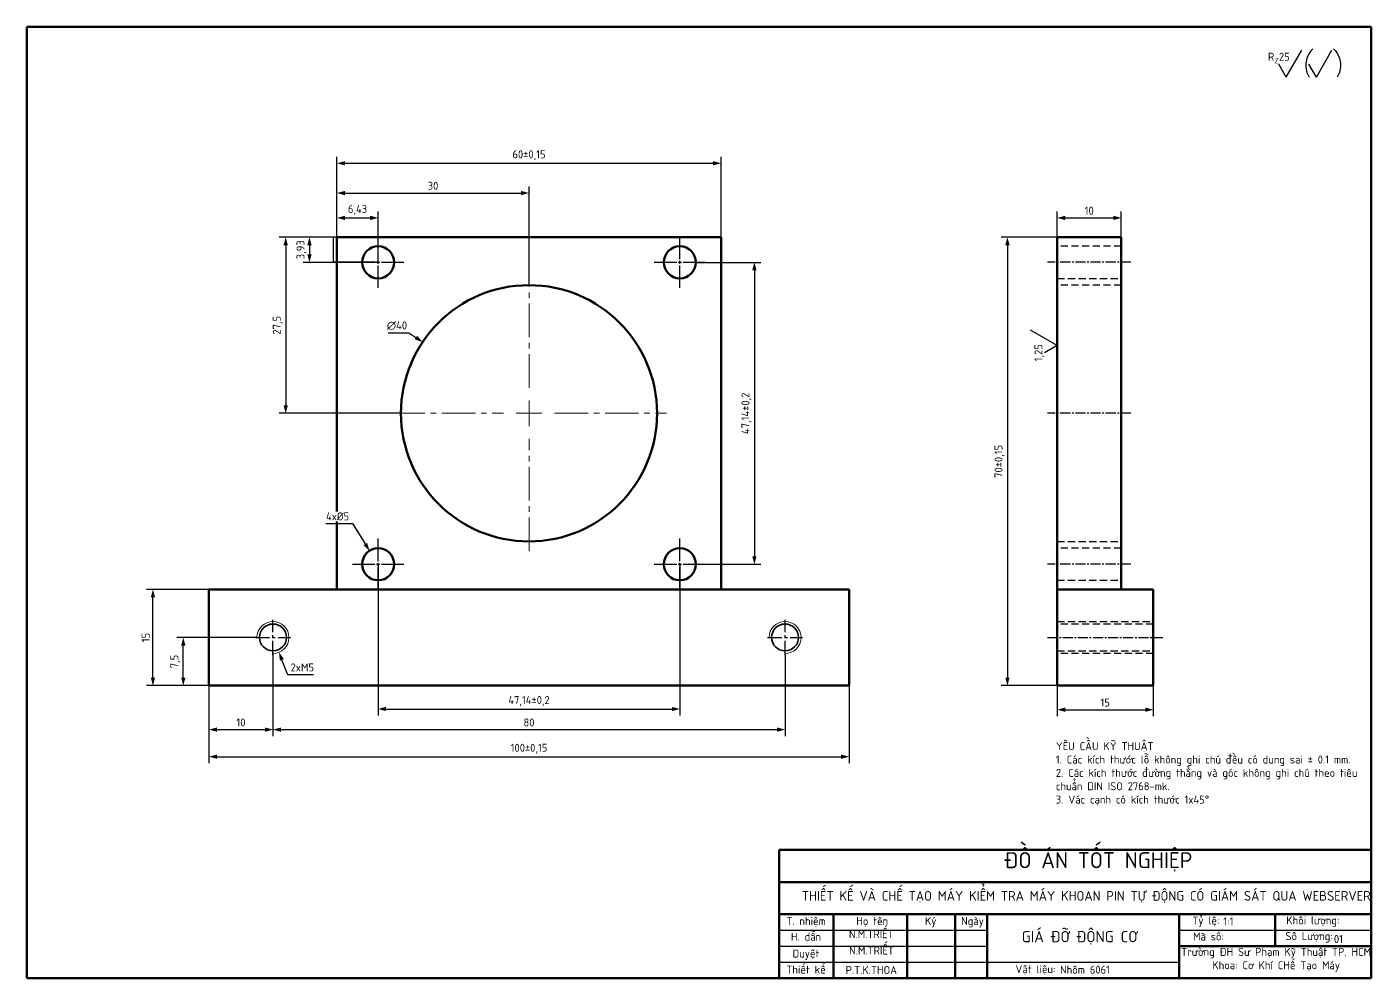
# Model space of a CAD drawing. Header units: millimetres. Extents: x 55 to 6841, y 61 to 3739.
# Drawn here: x 1984.7 to 2194.7, y 61.6 to 210.1 of the extents above; entities that cross this region are included whole.
import ezdxf

# ---------------------------------------------------------------- set-up
doc = ezdxf.new("R2010")
doc.units = ezdxf.units.MM
doc.header["$LTSCALE"] = 0.7
doc.header["$PDMODE"] = 35
doc.header["$PDSIZE"] = -4
for name, pattern in [('CENTER', [50.8, 31.75, -6.35, 6.35, -6.35]), ('CENTER2', [1.125, 0.75, -0.125, 0.125, -0.125]), ('HIDDEN', [9.525, 6.35, -3.175])]:
    doc.linetypes.add(name, pattern=pattern)
doc.layers.get('0').update_dxf_attribs({"color": 255})
for name, color, linetype, lineweight in [('0.5', 7, 'Continuous', 50), ('1. Nét đâm', 7, 'Continuous', 35), ('AM_5', 10, 'Continuous', 25), ('AMC_Contour', 7, 'Continuous', 50), ('CON', 7, 'Continuous', 50), ('core', 4, 'Continuous', 9), ('DIM', 94, 'Continuous', 25), ('KHUNGBV', 5, 'Continuous', 70), ('TEXT', 7, 'Continuous', 25)]:
    doc.layers.add(name, color=color, linetype=linetype, lineweight=lineweight)
doc.layers.add('CENTER', color=10, linetype='CENTER')
doc.styles.add('TCVN-7284', font='tcvn+7284-2003r.ttf')
doc.dimstyles.new('TCVN_ISO-25_RadiusDia', dxfattribs={"dimtxt": 2.5, "dimasz": 2.5, "dimexe": 2, "dimexo": 0, "dimgap": 1, "dimtad": 1, "dimtoh": 1, "dimtxsty": 'TCVN-7284', "dimblk": 'Arrow', "dimcen": 0, "dimclrd": 256, "dimclre": 256, "dimclrt": 256, "dimadec": 0, "dimazin": 0, "dimtfac": 1, "dimtofl": 0, "dimtmove": 0, "dimatfit": 3, "dimldrblk": 'Arrow', "dimfxl": 1, "dimlwd": -1, "dimlwe": -1, "dimarcsym": 0})

# ---------------------------------------------------------------- blocks, each defined once
blk = doc.blocks.new('*U772')
at = {"layer": 'AM_5', "color": 0, "linetype": 'CENTER', "transparency": 16777216}
for p, q in [((0, 0.5), (0, 4)), ((-4, 0), (-0.5, 0)), ((0.5, 0), (4, 0)), ((0, -4), (0, -0.5))]:
    blk.add_line(p, q, dxfattribs=at)
at = {"layer": 'AM_5', "color": 0, "linetype": 'Continuous', "transparency": 16777216}
for p, q in [((-0.25, 0), (0.25, 0)), ((0, -0.25), (0, 0.25))]:
    blk.add_line(p, q, dxfattribs=at)
blk = doc.blocks.new('*U773')
at = {"layer": 'AM_5', "color": 0, "linetype": 'CENTER', "transparency": 16777216}
for p, q in [((0, 0.5), (0, 4)), ((-4, 0), (-0.5, 0)), ((0.5, 0), (4, 0)), ((0, -4), (0, -0.5))]:
    blk.add_line(p, q, dxfattribs=at)
at = {"layer": 'AM_5', "color": 0, "linetype": 'Continuous', "transparency": 16777216}
for p, q in [((-0.25, 0), (0.25, 0)), ((0, -0.25), (0, 0.25))]:
    blk.add_line(p, q, dxfattribs=at)
blk = doc.blocks.new('*U774')
at = {"layer": 'AM_5', "color": 0, "linetype": 'CENTER', "transparency": 16777216}
for p, q in [((0, 0.5), (0, 4)), ((-4, 0), (-0.5, 0)), ((0.5, 0), (4, 0)), ((0, -4), (0, -0.5))]:
    blk.add_line(p, q, dxfattribs=at)
at = {"layer": 'AM_5', "color": 0, "linetype": 'Continuous', "transparency": 16777216}
for p, q in [((-0.25, 0), (0.25, 0)), ((0, -0.25), (0, 0.25))]:
    blk.add_line(p, q, dxfattribs=at)
blk = doc.blocks.new('*U775')
at = {"layer": 'AM_5', "color": 0, "linetype": 'CENTER', "transparency": 16777216}
for p, q in [((0, 0.5), (0, 4)), ((-4, 0), (-0.5, 0)), ((0.5, 0), (4, 0)), ((0, -4), (0, -0.5))]:
    blk.add_line(p, q, dxfattribs=at)
at = {"layer": 'AM_5', "color": 0, "linetype": 'Continuous', "transparency": 16777216}
for p, q in [((-0.25, 0), (0.25, 0)), ((0, -0.25), (0, 0.25))]:
    blk.add_line(p, q, dxfattribs=at)
blk = doc.blocks.new('*U776')
at = {"layer": 'AM_5', "color": 0, "linetype": 'CENTER2', "lineweight": 18, "ltscale": 10, "transparency": 16777216}
for p, q in [((0, 4), (0, 21.5)), ((-21.5, 0), (-4, 0)), ((4, 0), (21.5, 0)), ((0, -21.5), (0, -4))]:
    blk.add_line(p, q, dxfattribs=at)
at = {"layer": 'AM_5', "color": 0, "linetype": 'Continuous', "lineweight": 18, "ltscale": 10, "transparency": 16777216}
for p, q in [((-2, 0), (2, 0)), ((0, -2), (0, 2))]:
    blk.add_line(p, q, dxfattribs=at)
blk = doc.blocks.new('M5')
at = {"layer": '1. Nét đâm', "color": 8, "ltscale": 2}
blk.add_circle((0, 0), 2.1, dxfattribs=at)
at = {"layer": 'CENTER', "linetype": 'CENTER', "ltscale": 0.1}
for p, q in [((0, -2.75), (0, 2.75)), ((-2.75, 0), (2.75, 0))]:
    blk.add_line(p, q, dxfattribs=at)
at = {"layer": 'core', "color": 3, "ltscale": 2}
blk.add_arc((0, 0), 2.5, 270, 180, dxfattribs=at)
blk = doc.blocks.new('GIA_DO_DONG_CO')
at = {"ltscale": 0.2}
for p, q in [((1653.77, 247.31), (1653.77, 251.31)), ((1660.77, 247.31), (1660.77, 251.31)), ((1660.77, 247.31), (1653.77, 247.31))]:
    blk.add_line(p, q, dxfattribs=at)
at = {"layer": 'CON', "color": 0}
for p, q in [((1654.34, 251.24), (1654.34, 196.24)), ((1714.34, 251.24), (1654.34, 251.24)), ((1714.34, 196.24), (1714.34, 251.24)), ((1634.34, 181.24), (1634.34, 196.24)), ((1734.34, 196.24), (1634.34, 196.24)), ((1734.34, 181.24), (1734.34, 196.24)), ((1734.34, 181.24), (1634.34, 181.24))]:
    blk.add_line(p, q, dxfattribs=at)
for centre, radius in [((1660.77, 247.31), 2.5), ((1707.91, 247.31), 2.5), ((1684.34, 223.74), 20), ((1660.77, 200.17), 2.5), ((1707.91, 200.17), 2.5)]:
    blk.add_circle(centre, radius, dxfattribs=at)
at = {"ltscale": 3}
for p in [(1644.34, 188.74), (1724.34, 188.74)]:
    blk.add_blockref('M5', p, dxfattribs=at)
at = {"layer": 'AM_5', "color": 1, "linetype": 'CENTER'}
for name, p in [('*U775', (1660.77, 247.31)), ('*U774', (1707.91, 247.31)), ('*U772', (1660.77, 200.17)), ('*U773', (1707.91, 200.17))]:
    blk.add_blockref(name, p, dxfattribs=at)
at = {"layer": 'AM_5', "color": 1, "linetype": 'CENTER2', "lineweight": 18, "ltscale": 10}
blk.add_blockref('*U776', (1684.34, 223.74), dxfattribs=at)
blk = doc.blocks.new('*U652')
at = {"layer": 'AM_5', "color": 0, "linetype": 'CENTER2', "ltscale": 3, "transparency": 16777216}
blk.add_line((6.5, 0), (-6.5, 0), dxfattribs=at)
blk = doc.blocks.new('*U653')
at = {"layer": 'AM_5', "color": 0, "linetype": 'CENTER2', "ltscale": 3, "transparency": 16777216}
blk.add_line((6.5, 0), (-6.5, 0), dxfattribs=at)
blk = doc.blocks.new('*U654')
at = {"layer": 'AM_5', "color": 0, "linetype": 'CENTER2', "ltscale": 3, "transparency": 16777216}
blk.add_line((6.5, 0), (-6.5, 0), dxfattribs=at)
blk = doc.blocks.new('*U655')
at = {"layer": 'AM_5', "color": 0, "linetype": 'CENTER2', "ltscale": 3, "transparency": 16777216}
blk.add_line((-9, 0), (9, 0), dxfattribs=at)
blk = doc.blocks.new('GIA_DO_DC')
at = {"layer": '0.5', "color": 0}
for p, q in [((1776.86, 251.24), (1766.86, 251.24)), ((1766.86, 251.24), (1766.86, 196.24)), ((1776.86, 251.24), (1776.86, 196.24)), ((1766.86, 181.24), (1766.86, 196.24)), ((1781.86, 196.24), (1766.86, 196.24)), ((1781.86, 181.24), (1781.86, 196.24)), ((1781.86, 181.24), (1766.86, 181.24))]:
    blk.add_line(p, q, dxfattribs=at)
at = {"layer": 'AM_5', "color": 2, "linetype": 'HIDDEN', "ltscale": 0.25}
for p, q in [((1776.86, 249.81), (1766.86, 249.81)), ((1766.86, 244.81), (1776.86, 244.81)), ((1776.86, 243.74), (1766.86, 243.74)), ((1766.86, 203.74), (1776.86, 203.74)), ((1776.86, 202.67), (1766.86, 202.67)), ((1766.86, 197.67), (1776.86, 197.67))]:
    blk.add_line(p, q, dxfattribs=at)
at = {"layer": 'AM_5', "color": 3, "linetype": 'HIDDEN', "ltscale": 0.25}
for p, q in [((1766.86, 191.24), (1781.86, 191.24)), ((1781.86, 186.24), (1766.86, 186.24))]:
    blk.add_line(p, q, dxfattribs=at)
at = {"layer": 'AM_5', "color": 8, "linetype": 'HIDDEN', "ltscale": 0.25}
for p, q in [((1781.86, 190.84), (1766.86, 190.84)), ((1766.86, 186.64), (1781.86, 186.64))]:
    blk.add_line(p, q, dxfattribs=at)
at = {"layer": 'AM_5', "color": 1, "linetype": 'CENTER2', "ltscale": 3}
for name, p in [('*U652', (1771.86, 247.31)), ('*U653', (1771.86, 223.74)), ('*U654', (1771.86, 200.17)), ('*U655', (1774.36, 188.74))]:
    blk.add_blockref(name, p, dxfattribs=at)
blk = doc.blocks.new('Arrow')
at = {"layer": 'DIM'}
blk.add_solid([(-1, 0.27), (-1, -0.27), (0, 0)], dxfattribs=at)
blk = doc.blocks.new('*D92')
at = {"layer": 'Defpoints', "color": 0, "ltscale": 0.7, "transparency": 16777216}
for p in [(2009.1, 114.79), (2020.61, 114.79), (2013.11, 107.29)]:
    blk.add_point(p, dxfattribs=at)
at = {"layer": 'DIM', "ltscale": 0.7, "transparency": 16777216}
for p, q in [((2020.61, 114.79), (2008.1, 114.79)), ((2009.1, 108.54), (2009.1, 113.54)), ((2013.11, 107.29), (2008.1, 107.29))]:
    blk.add_line(p, q, dxfattribs=at)
at = {"layer": 'DIM', "ltscale": 0.7, "transparency": 16777216, "xscale": 1.25, "yscale": 1.25, "zscale": 1.25}
for p, rotation in [((2009.1, 114.79), 90), ((2009.1, 107.29), 270)]:
    blk.add_blockref('Arrow', p, dxfattribs=dict(at, rotation=rotation))
at = {"layer": 'DIM', "ltscale": 0.7, "transparency": 16777216, "insert": (2007.85, 111.04), "char_height": 1.25, "attachment_point": 5, "rotation": 90, "style": 'TCVN-7284', "bg_fill": 3, "box_fill_scale": 1.1, "bg_fill_color": 256, "bg_fill_true_color": 13158600, "bg_fill_transparency": 0}
blk.add_mtext('7,5', dxfattribs=at)
blk = doc.blocks.new('*D93')
at = {"layer": 'Defpoints', "color": 0, "ltscale": 0.7, "transparency": 16777216}
for p in [(2004.36, 122.29), (2013.11, 122.29), (2013.11, 107.29)]:
    blk.add_point(p, dxfattribs=at)
at = {"layer": 'DIM', "ltscale": 0.7, "transparency": 16777216}
for p, q in [((2013.11, 122.29), (2003.36, 122.29)), ((2004.36, 108.54), (2004.36, 121.04)), ((2013.11, 107.29), (2003.36, 107.29))]:
    blk.add_line(p, q, dxfattribs=at)
at = {"layer": 'DIM', "ltscale": 0.7, "transparency": 16777216, "xscale": 1.25, "yscale": 1.25, "zscale": 1.25}
for p, rotation in [((2004.36, 122.29), 90), ((2004.36, 107.29), 270)]:
    blk.add_blockref('Arrow', p, dxfattribs=dict(at, rotation=rotation))
at = {"layer": 'DIM', "ltscale": 0.7, "transparency": 16777216, "insert": (2003.23, 114.79), "char_height": 1.25, "attachment_point": 5, "rotation": 90, "style": 'TCVN-7284', "bg_fill": 3, "box_fill_scale": 1.1, "bg_fill_color": 256, "bg_fill_true_color": 13158600, "bg_fill_transparency": 0}
blk.add_mtext('15', dxfattribs=at)
blk = doc.blocks.new('*D94')
at = {"layer": 'Defpoints', "color": 0, "ltscale": 0.7, "transparency": 16777216}
for p in [(2039.54, 180.3), (2033.11, 177.29), (2039.54, 175.86)]:
    blk.add_point(p, dxfattribs=at)
at = {"layer": 'DIM', "ltscale": 0.7, "transparency": 16777216}
for p, q in [((2033.11, 177.29), (2033.11, 181.3)), ((2039.54, 175.86), (2039.54, 181.3)), ((2034.36, 180.3), (2038.29, 180.3))]:
    blk.add_line(p, q, dxfattribs=at)
at = {"layer": 'DIM', "ltscale": 0.7, "transparency": 16777216, "xscale": 1.25, "yscale": 1.25, "zscale": 1.25, "rotation": 180}
blk.add_blockref('Arrow', (2033.11, 180.3), dxfattribs=at)
at = {"layer": 'DIM', "ltscale": 0.7, "transparency": 16777216, "xscale": 1.25, "yscale": 1.25, "zscale": 1.25}
blk.add_blockref('Arrow', (2039.54, 180.3), dxfattribs=at)
at = {"layer": 'DIM', "ltscale": 0.7, "transparency": 16777216, "insert": (2036.32, 181.55), "char_height": 1.25, "attachment_point": 5, "style": 'TCVN-7284', "bg_fill": 3, "box_fill_scale": 1.1, "bg_fill_color": 256, "bg_fill_true_color": 13158600, "bg_fill_transparency": 0}
blk.add_mtext('6,43', dxfattribs=at)
blk = doc.blocks.new('*D95')
at = {"layer": 'Defpoints', "color": 0, "ltscale": 0.7, "transparency": 16777216}
for p in [(2089.18, 173.36), (2089.18, 126.22), (2098.32, 126.22)]:
    blk.add_point(p, dxfattribs=at)
at = {"layer": 'DIM', "ltscale": 0.7, "transparency": 16777216}
for p, q in [((2089.18, 173.36), (2099.32, 173.36)), ((2098.32, 172.11), (2098.32, 127.47)), ((2089.18, 126.22), (2099.32, 126.22))]:
    blk.add_line(p, q, dxfattribs=at)
at = {"layer": 'DIM', "ltscale": 0.7, "transparency": 16777216, "xscale": 1.25, "yscale": 1.25, "zscale": 1.25}
for p, rotation in [((2098.32, 173.36), 90), ((2098.32, 126.22), 270)]:
    blk.add_blockref('Arrow', p, dxfattribs=dict(at, rotation=rotation))
at = {"layer": 'DIM', "ltscale": 0.7, "transparency": 16777216, "insert": (2097.07, 149.79), "char_height": 1.25, "attachment_point": 5, "rotation": 90, "style": 'TCVN-7284', "bg_fill": 3, "box_fill_scale": 1.1, "bg_fill_color": 256, "bg_fill_true_color": 13158600, "bg_fill_transparency": 0}
blk.add_mtext('47,14±0,2', dxfattribs=at)
blk = doc.blocks.new('*D96')
at = {"layer": 'Defpoints', "color": 0, "ltscale": 0.7, "transparency": 16777216}
for p in [(2063.11, 184.18), (2033.11, 177.29), (2063.11, 169.79)]:
    blk.add_point(p, dxfattribs=at)
at = {"layer": 'DIM', "ltscale": 0.7, "transparency": 16777216}
for p, q in [((2033.11, 177.29), (2033.11, 185.18)), ((2063.11, 169.79), (2063.11, 185.18)), ((2034.36, 184.18), (2061.86, 184.18))]:
    blk.add_line(p, q, dxfattribs=at)
at = {"layer": 'DIM', "ltscale": 0.7, "transparency": 16777216, "xscale": 1.25, "yscale": 1.25, "zscale": 1.25, "rotation": 180}
blk.add_blockref('Arrow', (2033.11, 184.18), dxfattribs=at)
at = {"layer": 'DIM', "ltscale": 0.7, "transparency": 16777216, "xscale": 1.25, "yscale": 1.25, "zscale": 1.25}
blk.add_blockref('Arrow', (2063.11, 184.18), dxfattribs=at)
at = {"layer": 'DIM', "ltscale": 0.7, "transparency": 16777216, "insert": (2048.11, 185.31), "char_height": 1.25, "attachment_point": 5, "style": 'TCVN-7284', "bg_fill": 3, "box_fill_scale": 1.1, "bg_fill_color": 256, "bg_fill_true_color": 13158600, "bg_fill_transparency": 0}
blk.add_mtext('30', dxfattribs=at)
blk = doc.blocks.new('*D97')
at = {"layer": 'Defpoints', "color": 0, "ltscale": 0.7, "transparency": 16777216}
for p in [(2093.11, 188.83), (2033.11, 177.29), (2093.11, 177.29)]:
    blk.add_point(p, dxfattribs=at)
at = {"layer": 'DIM', "ltscale": 0.7, "transparency": 16777216}
for p, q in [((2033.11, 177.29), (2033.11, 189.83)), ((2093.11, 177.29), (2093.11, 189.83)), ((2034.36, 188.83), (2091.86, 188.83))]:
    blk.add_line(p, q, dxfattribs=at)
at = {"layer": 'DIM', "ltscale": 0.7, "transparency": 16777216, "xscale": 1.25, "yscale": 1.25, "zscale": 1.25, "rotation": 180}
blk.add_blockref('Arrow', (2033.11, 188.83), dxfattribs=at)
at = {"layer": 'DIM', "ltscale": 0.7, "transparency": 16777216, "xscale": 1.25, "yscale": 1.25, "zscale": 1.25}
blk.add_blockref('Arrow', (2093.11, 188.83), dxfattribs=at)
at = {"layer": 'DIM', "ltscale": 0.7, "transparency": 16777216, "insert": (2063.11, 190.08), "char_height": 1.25, "attachment_point": 5, "style": 'TCVN-7284', "bg_fill": 3, "box_fill_scale": 1.1, "bg_fill_color": 256, "bg_fill_true_color": 13158600, "bg_fill_transparency": 0}
blk.add_mtext('60±0,15', dxfattribs=at)
blk = doc.blocks.new('*D98')
at = {"layer": 'Defpoints', "color": 0, "ltscale": 0.7, "transparency": 16777216}
for p in [(2023.11, 112.29), (2103.11, 112.04), (2103.11, 100.41)]:
    blk.add_point(p, dxfattribs=at)
at = {"layer": 'DIM', "ltscale": 0.7, "transparency": 16777216}
for p, q in [((2023.11, 112.29), (2023.11, 99.41)), ((2103.11, 112.04), (2103.11, 99.41)), ((2024.36, 100.41), (2101.86, 100.41))]:
    blk.add_line(p, q, dxfattribs=at)
at = {"layer": 'DIM', "ltscale": 0.7, "transparency": 16777216, "xscale": 1.25, "yscale": 1.25, "zscale": 1.25, "rotation": 180}
blk.add_blockref('Arrow', (2023.11, 100.41), dxfattribs=at)
at = {"layer": 'DIM', "ltscale": 0.7, "transparency": 16777216, "xscale": 1.25, "yscale": 1.25, "zscale": 1.25}
blk.add_blockref('Arrow', (2103.11, 100.41), dxfattribs=at)
at = {"layer": 'DIM', "ltscale": 0.7, "transparency": 16777216, "insert": (2063.11, 101.53), "char_height": 1.25, "attachment_point": 5, "style": 'TCVN-7284', "bg_fill": 3, "box_fill_scale": 1.1, "bg_fill_color": 256, "bg_fill_true_color": 13158600, "bg_fill_transparency": 0}
blk.add_mtext('80', dxfattribs=at)
blk = doc.blocks.new('*D99')
at = {"layer": 'Defpoints', "color": 0, "ltscale": 0.7, "transparency": 16777216}
for p in [(2013.11, 107.29), (2113.11, 107.29), (2113.11, 96.18)]:
    blk.add_point(p, dxfattribs=at)
at = {"layer": 'DIM', "ltscale": 0.7, "transparency": 16777216}
for p, q in [((2013.11, 107.29), (2013.11, 95.18)), ((2113.11, 107.29), (2113.11, 95.18)), ((2014.36, 96.18), (2111.86, 96.18))]:
    blk.add_line(p, q, dxfattribs=at)
at = {"layer": 'DIM', "ltscale": 0.7, "transparency": 16777216, "xscale": 1.25, "yscale": 1.25, "zscale": 1.25, "rotation": 180}
blk.add_blockref('Arrow', (2013.11, 96.18), dxfattribs=at)
at = {"layer": 'DIM', "ltscale": 0.7, "transparency": 16777216, "xscale": 1.25, "yscale": 1.25, "zscale": 1.25}
blk.add_blockref('Arrow', (2113.11, 96.18), dxfattribs=at)
at = {"layer": 'DIM', "ltscale": 0.7, "transparency": 16777216, "insert": (2063.11, 97.43), "char_height": 1.25, "attachment_point": 5, "style": 'TCVN-7284', "bg_fill": 3, "box_fill_scale": 1.1, "bg_fill_color": 256, "bg_fill_true_color": 13158600, "bg_fill_transparency": 0}
blk.add_mtext('100±0,15', dxfattribs=at)
blk = doc.blocks.new('*D100')
at = {"layer": 'Defpoints', "color": 0, "ltscale": 0.7, "transparency": 16777216}
for p in [(2155.63, 180.3), (2145.63, 177.29), (2155.63, 177.29)]:
    blk.add_point(p, dxfattribs=at)
at = {"layer": 'DIM', "ltscale": 0.7, "transparency": 16777216}
for p, q in [((2145.63, 177.29), (2145.63, 181.3)), ((2155.63, 177.29), (2155.63, 181.3)), ((2146.88, 180.3), (2154.38, 180.3))]:
    blk.add_line(p, q, dxfattribs=at)
at = {"layer": 'DIM', "ltscale": 0.7, "transparency": 16777216, "xscale": 1.25, "yscale": 1.25, "zscale": 1.25, "rotation": 180}
blk.add_blockref('Arrow', (2145.63, 180.3), dxfattribs=at)
at = {"layer": 'DIM', "ltscale": 0.7, "transparency": 16777216, "xscale": 1.25, "yscale": 1.25, "zscale": 1.25}
blk.add_blockref('Arrow', (2155.63, 180.3), dxfattribs=at)
at = {"layer": 'DIM', "ltscale": 0.7, "transparency": 16777216, "insert": (2150.63, 181.42), "char_height": 1.25, "attachment_point": 5, "style": 'TCVN-7284', "bg_fill": 3, "box_fill_scale": 1.1, "bg_fill_color": 256, "bg_fill_true_color": 13158600, "bg_fill_transparency": 0}
blk.add_mtext('10', dxfattribs=at)
blk = doc.blocks.new('*D101')
at = {"layer": 'Defpoints', "color": 0, "ltscale": 0.7, "transparency": 16777216}
for p in [(2145.63, 107.29), (2160.63, 107.29), (2160.63, 103.52)]:
    blk.add_point(p, dxfattribs=at)
at = {"layer": 'DIM', "ltscale": 0.7, "transparency": 16777216}
for p, q in [((2145.63, 107.29), (2145.63, 102.52)), ((2160.63, 107.29), (2160.63, 102.52)), ((2146.88, 103.52), (2159.38, 103.52))]:
    blk.add_line(p, q, dxfattribs=at)
at = {"layer": 'DIM', "ltscale": 0.7, "transparency": 16777216, "xscale": 1.25, "yscale": 1.25, "zscale": 1.25, "rotation": 180}
blk.add_blockref('Arrow', (2145.63, 103.52), dxfattribs=at)
at = {"layer": 'DIM', "ltscale": 0.7, "transparency": 16777216, "xscale": 1.25, "yscale": 1.25, "zscale": 1.25}
blk.add_blockref('Arrow', (2160.63, 103.52), dxfattribs=at)
at = {"layer": 'DIM', "ltscale": 0.7, "transparency": 16777216, "insert": (2153.13, 104.64), "char_height": 1.25, "attachment_point": 5, "style": 'TCVN-7284', "bg_fill": 3, "box_fill_scale": 1.1, "bg_fill_color": 256, "bg_fill_true_color": 13158600, "bg_fill_transparency": 0}
blk.add_mtext('15', dxfattribs=at)
blk = doc.blocks.new('*D102')
at = {"layer": 'Defpoints', "color": 0, "ltscale": 0.7, "transparency": 16777216}
for p in [(2046.49, 160.92), (2079.72, 138.66)]:
    blk.add_point(p, dxfattribs=at)
at = {"layer": 'DIM', "ltscale": 0.7, "transparency": 16777216}
for p, q in [((2041.1, 162.36), (2044.35, 162.36)), ((2044.35, 162.36), (2045.45, 161.62))]:
    blk.add_line(p, q, dxfattribs=at)
at = {"layer": 'DIM', "ltscale": 0.7, "transparency": 16777216, "xscale": 1.25, "yscale": 1.25, "zscale": 1.25, "rotation": 326.1752200092787}
blk.add_blockref('Arrow', (2046.49, 160.92), dxfattribs=at)
at = {"layer": 'DIM', "ltscale": 0.7, "transparency": 16777216, "insert": (2042.48, 163.48), "char_height": 1.25, "attachment_point": 5, "style": 'TCVN-7284', "bg_fill": 3, "box_fill_scale": 1.1, "bg_fill_color": 256, "bg_fill_true_color": 13158600, "bg_fill_transparency": 0}
blk.add_mtext('∅40', dxfattribs=at)
blk = doc.blocks.new('*D103')
at = {"layer": 'Defpoints', "color": 0, "ltscale": 0.7, "transparency": 16777216}
for p in [(2038.2, 128.33), (2040.88, 124.11)]:
    blk.add_point(p, dxfattribs=at)
at = {"layer": 'DIM', "ltscale": 0.7, "transparency": 16777216}
for p, q in [((2031.39, 132.58), (2035.51, 132.58)), ((2035.51, 132.58), (2037.53, 129.39))]:
    blk.add_line(p, q, dxfattribs=at)
at = {"layer": 'DIM', "ltscale": 0.7, "transparency": 16777216, "xscale": 1.25, "yscale": 1.25, "zscale": 1.25, "rotation": 302.360372159629}
blk.add_blockref('Arrow', (2038.2, 128.33), dxfattribs=at)
at = {"layer": 'DIM', "ltscale": 0.7, "transparency": 16777216, "insert": (2033.2, 133.7), "char_height": 1.25, "attachment_point": 5, "style": 'TCVN-7284', "bg_fill": 3, "box_fill_scale": 1.1, "bg_fill_color": 256, "bg_fill_true_color": 13158600, "bg_fill_transparency": 0}
blk.add_mtext('4x%%C5', dxfattribs=at)
blk = doc.blocks.new('*D104')
at = {"layer": 'Defpoints', "color": 0, "ltscale": 0.7, "transparency": 16777216}
for p in [(2022.17, 117.11), (2024.04, 112.47)]:
    blk.add_point(p, dxfattribs=at)
at = {"layer": 'DIM', "ltscale": 0.7, "transparency": 16777216}
for p, q in [((2025.44, 108.99), (2024.51, 111.31)), ((2029.44, 108.99), (2025.44, 108.99))]:
    blk.add_line(p, q, dxfattribs=at)
at = {"layer": 'DIM', "ltscale": 0.7, "transparency": 16777216, "insert": (2027.69, 110.12), "char_height": 1.25, "attachment_point": 5, "style": 'TCVN-7284', "bg_fill": 3, "box_fill_scale": 1.1, "bg_fill_color": 256, "bg_fill_true_color": 13158600, "bg_fill_transparency": 0}
blk.add_mtext('2xM5', dxfattribs=at)
at = {"layer": 'DIM', "ltscale": 0.7, "transparency": 16777216, "xscale": 1.25, "yscale": 1.25, "zscale": 1.25, "rotation": 111.9408789630092}
blk.add_blockref('Arrow', (2024.04, 112.47), dxfattribs=at)
blk = doc.blocks.new('KHUNG_A3')
at = {"layer": 'CON', "color": 8, "linetype": 'Continuous', "ltscale": 0.66}
for p, q in [((296.71, 84.61), (296.71, 44.61)), ((296.71, 84.61), (481.71, 84.61)), ((296.71, 74.61), (481.71, 74.61)), ((296.71, 64.61), (481.71, 64.61)), ((313.71, 64.61), (313.71, 44.61)), ((336.71, 64.61), (336.71, 44.61)), ((351.71, 64.61), (351.71, 44.61)), ((361.71, 64.61), (361.71, 44.61)), ((421.71, 44.61), (421.71, 64.61)), ((451.71, 54.61), (451.71, 64.61)), ((421.71, 54.61), (481.71, 54.61))]:
    blk.add_line(p, q, dxfattribs=at)
at = {"layer": 'DIM', "color": 8, "linetype": 'Continuous', "ltscale": 0.66}
for p, q in [((296.71, 59.61), (361.71, 59.61)), ((421.71, 59.61), (481.71, 59.61)), ((296.71, 54.61), (361.71, 54.61)), ((296.71, 49.61), (421.71, 49.61))]:
    blk.add_line(p, q, dxfattribs=at)
at = {"layer": 'KHUNGBV', "color": 8, "linetype": 'Continuous', "ltscale": 0.66}
for p, q in [((481.71, 341.61), (61.71, 341.61)), ((61.71, 341.61), (61.71, 44.61)), ((481.71, 44.61), (481.71, 341.61)), ((61.71, 44.61), (481.71, 44.61))]:
    blk.add_line(p, q, dxfattribs=at)
at = {"color": 255, "attachment_point": 1, "style": 'TCVN-7284'}
for s, width, insert, char_height in [('{\\W1.485708; }ĐỒ ÁN TỐT NGHIỆP', 65.6643, (362.61, 83.93), 5), ('\\pxqc;T. nhiệm', 16.8827, (296.71, 63.68), 2.5), ('{\\W2.460912; }Họ tên', 16.8827, (317.11, 63.68), 2.5), ('{\\W4.544245; }Ký', 16.8827, (335.42, 63.68), 2.5), ('{\\W1.017842; }Ngày', 9.8035, (352.08, 63.68), 2.5), ('\\pxqc;Tỷ lệ:', 9.8035, (425.19, 63.83), 2.5), ('\\pxqc;Khối lượng:', 20.0073, (453.51, 63.88), 2.5), ('\\pxqc;H. dẫn', 16.8827, (296.71, 58.76), 2.5), ('\\pxqc;N.M.TRIẾT', 16.8827, (317.11, 59.57), 2.5), ('{\\W0.286782; }Mã số:', 12.5818, (425.56, 58.85), 2.5), ('\\pxqc;Số Lượng:', 17.9691, (453.36, 58.98), 2.5), ('\\pxqc;N.M.TRIẾT', 16.8827, (317.16, 54.47), 2.5), ('\\pxqc;Duyệt', 16.8827, (296.71, 53.54), 2.5), ('{\\W0.981773; }Trường ĐH Sư Phạm Kỹ Thuật TP. HCM\\P{\\W7.398439; }Khoa: Cơ Khí CHế Tạo Máy ', 61.6953, (420.88, 54.04), 2.5), ('\\pxqc;Thiết kế', 16.8827, (296.71, 48.52), 2.5), ('\\pxqc;P.T.K.THOA', 16.8827, (317.11, 48.37), 2.5), ('\\pxi-3,l3,qc,t3;Vật liệu:', 59.8171, (346.92, 48.66), 2.5)]:
    blk.add_mtext_dynamic_manual_height_columns(s, width=width, gutter_width=88.6, heights=[0], dxfattribs=dict(at, insert=insert, char_height=char_height))
at = {"color": 255, "insert": (303.83, 71.79), "char_height": 3, "width": 178.521, "attachment_point": 1, "style": 'TCVN-7284'}
blk.add_mtext('THIẾT KẾ VÀ CHẾ TẠO MÁY KIỂM TRA MÁY KHOAN PIN TỰ ĐỘNG CÓ GIÁM SÁT QUA WEBSERVER\\P', dxfattribs=at)
blk = doc.blocks.new('*D110')
at = {"layer": 'Defpoints', "color": 0, "ltscale": 0.7, "transparency": 16777216}
for p in [(2033.11, 177.29), (2037.04, 173.36)]:
    blk.add_point(p, dxfattribs=at)
at = {"layer": 'DIM', "ltscale": 0.7, "transparency": 16777216}
for p, q in [((2033.11, 177.29), (2027.81, 177.29)), ((2028.81, 176.04), (2028.81, 174.61)), ((2037.04, 173.36), (2027.81, 173.36))]:
    blk.add_line(p, q, dxfattribs=at)
at = {"layer": 'DIM', "ltscale": 0.7, "transparency": 16777216, "xscale": 1.25, "yscale": 1.25, "zscale": 1.25}
for p, rotation in [((2028.81, 177.29), 90), ((2028.81, 173.36), 270)]:
    blk.add_blockref('Arrow', p, dxfattribs=dict(at, rotation=rotation))
at = {"layer": 'DIM', "ltscale": 0.7, "transparency": 16777216, "insert": (2027.56, 175.33), "char_height": 1.25, "attachment_point": 5, "rotation": 90, "style": 'TCVN-7284', "bg_fill": 3, "box_fill_scale": 1.1, "bg_fill_color": 256, "bg_fill_true_color": 13158600, "bg_fill_transparency": 0}
blk.add_mtext('3,93', dxfattribs=at)
at = {"layer": 'Defpoints', "color": 0, "ltscale": 0.7, "transparency": 16777216}
blk.add_point((2028.81, 173.36), dxfattribs=at)
blk = doc.blocks.new('*D111')
at = {"layer": 'Defpoints', "color": 0, "ltscale": 0.7, "transparency": 16777216}
for p in [(2033.11, 177.29), (2025.1, 149.79), (2043.11, 149.79)]:
    blk.add_point(p, dxfattribs=at)
at = {"layer": 'DIM', "ltscale": 0.7, "transparency": 16777216}
for p, q in [((2033.11, 177.29), (2024.1, 177.29)), ((2025.1, 176.04), (2025.1, 151.04)), ((2043.11, 149.79), (2024.1, 149.79))]:
    blk.add_line(p, q, dxfattribs=at)
at = {"layer": 'DIM', "ltscale": 0.7, "transparency": 16777216, "xscale": 1.25, "yscale": 1.25, "zscale": 1.25}
for p, rotation in [((2025.1, 177.29), 90), ((2025.1, 149.79), 270)]:
    blk.add_blockref('Arrow', p, dxfattribs=dict(at, rotation=rotation))
at = {"layer": 'DIM', "ltscale": 0.7, "transparency": 16777216, "insert": (2023.85, 163.54), "char_height": 1.25, "attachment_point": 5, "rotation": 90, "style": 'TCVN-7284', "bg_fill": 3, "box_fill_scale": 1.1, "bg_fill_color": 256, "bg_fill_true_color": 13158600, "bg_fill_transparency": 0}
blk.add_mtext('27,5', dxfattribs=at)
blk = doc.blocks.new('*D112')
at = {"layer": 'Defpoints', "color": 0, "ltscale": 0.7, "transparency": 16777216}
for p in [(2039.54, 126.22), (2086.68, 126.22), (2086.68, 103.63)]:
    blk.add_point(p, dxfattribs=at)
at = {"layer": 'DIM', "ltscale": 0.7, "transparency": 16777216}
for p, q in [((2039.54, 126.22), (2039.54, 102.63)), ((2086.68, 126.22), (2086.68, 102.63)), ((2040.79, 103.63), (2085.43, 103.63))]:
    blk.add_line(p, q, dxfattribs=at)
at = {"layer": 'DIM', "ltscale": 0.7, "transparency": 16777216, "xscale": 1.25, "yscale": 1.25, "zscale": 1.25, "rotation": 180}
blk.add_blockref('Arrow', (2039.54, 103.63), dxfattribs=at)
at = {"layer": 'DIM', "ltscale": 0.7, "transparency": 16777216, "xscale": 1.25, "yscale": 1.25, "zscale": 1.25}
blk.add_blockref('Arrow', (2086.68, 103.63), dxfattribs=at)
at = {"layer": 'DIM', "ltscale": 0.7, "transparency": 16777216, "insert": (2063.11, 104.88), "char_height": 1.25, "attachment_point": 5, "style": 'TCVN-7284', "bg_fill": 3, "box_fill_scale": 1.1, "bg_fill_color": 256, "bg_fill_true_color": 13158600, "bg_fill_transparency": 0}
blk.add_mtext('47,14±0,2', dxfattribs=at)
blk = doc.blocks.new('*D113')
at = {"layer": 'Defpoints', "color": 0, "ltscale": 0.7, "transparency": 16777216}
for p in [(2023.11, 112.29), (2013.11, 107.29), (2023.11, 100.41)]:
    blk.add_point(p, dxfattribs=at)
at = {"layer": 'DIM', "ltscale": 0.7, "transparency": 16777216}
for p, q in [((2023.11, 112.29), (2023.11, 99.41)), ((2013.11, 107.29), (2013.11, 99.41)), ((2014.36, 100.41), (2021.86, 100.41))]:
    blk.add_line(p, q, dxfattribs=at)
at = {"layer": 'DIM', "ltscale": 0.7, "transparency": 16777216, "xscale": 1.25, "yscale": 1.25, "zscale": 1.25, "rotation": 180}
blk.add_blockref('Arrow', (2013.11, 100.41), dxfattribs=at)
at = {"layer": 'DIM', "ltscale": 0.7, "transparency": 16777216, "xscale": 1.25, "yscale": 1.25, "zscale": 1.25}
blk.add_blockref('Arrow', (2023.11, 100.41), dxfattribs=at)
at = {"layer": 'DIM', "ltscale": 0.7, "transparency": 16777216, "insert": (2018.11, 101.53), "char_height": 1.25, "attachment_point": 5, "style": 'TCVN-7284', "bg_fill": 3, "box_fill_scale": 1.1, "bg_fill_color": 256, "bg_fill_true_color": 13158600, "bg_fill_transparency": 0}
blk.add_mtext('10', dxfattribs=at)
blk = doc.blocks.new('*D131')
at = {"layer": 'Defpoints', "color": 0, "ltscale": 0.7, "transparency": 16777216}
for p in [(2145.63, 177.29), (2137.85, 107.29), (2145.63, 107.29)]:
    blk.add_point(p, dxfattribs=at)
at = {"layer": 'DIM', "ltscale": 0.7, "transparency": 16777216}
for p, q in [((2145.63, 177.29), (2136.85, 177.29)), ((2137.85, 176.04), (2137.85, 108.54)), ((2145.63, 107.29), (2136.85, 107.29))]:
    blk.add_line(p, q, dxfattribs=at)
at = {"layer": 'DIM', "ltscale": 0.7, "transparency": 16777216, "xscale": 1.25, "yscale": 1.25, "zscale": 1.25}
for p, rotation in [((2137.85, 177.29), 90), ((2137.85, 107.29), 270)]:
    blk.add_blockref('Arrow', p, dxfattribs=dict(at, rotation=rotation))
at = {"layer": 'DIM', "ltscale": 0.7, "transparency": 16777216, "insert": (2136.6, 142.29), "char_height": 1.25, "attachment_point": 5, "rotation": 90, "style": 'TCVN-7284', "bg_fill": 3, "box_fill_scale": 1.1, "bg_fill_color": 256, "bg_fill_true_color": 13158600, "bg_fill_transparency": 0}
blk.add_mtext('70±0,15', dxfattribs=at)

msp = doc.modelspace()

# ---------------------------------------------------------------- linework, layer by layer
at = {"color": 4}
for points in [[(2185.579, 206.689), (2185.26, 206.37), (2184.941, 205.892), (2184.622, 205.254), (2184.463, 204.456), (2184.463, 203.818), (2184.622, 203.021), (2184.941, 202.383), (2185.002, 202.292)], [(2188.772, 206.689), (2189.091, 206.37), (2189.41, 205.892), (2189.729, 205.254), (2189.888, 204.456), (2189.888, 203.818), (2189.729, 203.021), (2189.41, 202.383), (2189.349, 202.292)]]:
    msp.add_lwpolyline(points, dxfattribs=at)
at = {"layer": 'DIM', "color": 4}
for p, q in [((2181.401, 202.292), (2183.823, 206.487)), ((2186.111, 202.292), (2188.533, 206.487)), ((2181.401, 202.292), (2180.247, 204.291)), ((2186.111, 202.292), (2184.957, 204.291))]:
    msp.add_line(p, q, dxfattribs=at)
at = {"layer": 'DIM', "color": 3}
for q in [(2141.432, 162.789), (2143.628, 159.212)]:
    msp.add_line((2145.628, 160.366), q, dxfattribs=at)

# ---------------------------------------------------------------- block references
for name in ['GIA_DO_DONG_CO', 'GIA_DO_DC']:
    msp.add_blockref(name, (378.77, -73.945))

# ---------------------------------------------------------------- texts
at = {"color": 3, "insert": (2180.248, 205.245), "char_height": 1.25, "attachment_point": 5, "style": 'TCVN-7284'}
msp.add_mtext('\\A1;R{\\H0.7x;\\S^ Z;}25', dxfattribs=at)
at = {"ltscale": 0.7, "char_height": 1.25, "attachment_point": 1, "style": 'TCVN-7284'}
for s, width, insert in [('1:1', 2.25002, (2171.577, 71.1)), ('01', 2.25002, (2188.849, 68.348)), ('Nhôm 6061', 10.5643, (2146.072, 63.553))]:
    msp.add_mtext_dynamic_manual_height_columns(s, width=width, gutter_width=6.25, heights=[0], dxfattribs=dict(at, insert=insert))
at = {"layer": 'AMC_Contour', "color": 255, "insert": (2149.125, 67.905), "char_height": 1.75, "attachment_point": 5, "style": 'TCVN-7284'}
msp.add_mtext_dynamic_manual_height_columns('GIÁ ĐỠ ĐỘNG CƠ', width=20.1932, gutter_width=8.75, heights=[0], dxfattribs=at)
at = {"layer": 'TEXT', "color": 3, "insert": (2142.841, 159.251), "char_height": 1.25, "attachment_point": 5, "rotation": 90, "style": 'TCVN-7284'}
msp.add_mtext('\\A1;1,25', dxfattribs=at)
at = {"layer": 'TEXT', "ltscale": 0.7, "insert": (2145.415, 98.449), "char_height": 1.25, "attachment_point": 1, "style": 'TCVN-7284'}
msp.add_mtext_dynamic_manual_height_columns('YÊU CẦU KỸ THUẬT\\P1. Các kích thước lỗ không ghi chú đều có dung sai ± 0.1 mm. \\P2. Các kích thước đường thẳng và góc không ghi chú theo tiêu chuẩn DIN ISO 2768-mk.\\P3. Vác cạnh có kích thước 1x45°', width=51.60396, gutter_width=861.046, heights=[0], dxfattribs=at)

# ---------------------------------------------------------------- next in the draw order: dimensions: what is measured, and where the dimension line sits
at = {"layer": 'DIM', "ltscale": 0.7}
for base, p1, p2, override, picture, middle in [((2039.538, 180.297), (2033.108, 177.291), (2039.538, 175.861), {"dimscale": 0.5, "dimtfill": 1, "dimarcsym": 1}, '*D94', (2036.323, 181.547)), ((2155.628, 180.297), (2145.628, 177.291), (2155.628, 177.291), {"dimscale": 0.5, "dimtfill": 1, "dimarcsym": 1}, '*D100', (2150.628, 181.422)), ((2103.108, 100.406), (2023.108, 112.291), (2103.108, 112.041), {"dimscale": 0.5, "dimgap": 1, "dimtol": 0, "dimlim": 0, "dimtp": 0.5, "dimtm": 0.5, "dimtfill": 1, "dimarcsym": 1}, '*D98', (2063.108, 101.531)), ((2160.628, 103.516), (2145.628, 107.291), (2160.628, 107.291), {"dimscale": 0.5, "dimtfill": 1, "dimarcsym": 1}, '*D101', (2153.128, 104.641))]:
    dim = msp.add_linear_dim(base=base, p1=p1, p2=p2, dimstyle='TCVN_ISO-25_RadiusDia', override=override, dxfattribs=at)
    dim.commit()
    dim.dimension.update_dxf_attribs({"geometry": picture, "text_midpoint": middle})
for base, p1, p2, override, picture, middle in [((2098.321, 126.221), (2089.178, 173.361), (2089.178, 126.221), {"dimscale": 0.5, "dimtol": 1, "dimtp": 0.2, "dimtm": 0.2, "dimtmove": 1, "dimtfill": 1, "dimarcsym": 1}, '*D95', (2097.071, 149.791)), ((2009.101, 114.791), (2013.108, 107.291), (2020.608, 114.791), {"dimscale": 0.5, "dimtfill": 1, "dimarcsym": 1}, '*D92', (2007.851, 111.041))]:
    dim = msp.add_linear_dim(base=base, p1=p1, p2=p2, angle=90, dimstyle='TCVN_ISO-25_RadiusDia', override=override, dxfattribs=at)
    dim.commit()
    dim.dimension.update_dxf_attribs({"geometry": picture, "text_midpoint": middle})
for p1, p2, override, picture, middle in [((2079.723, 138.658), (2046.493, 160.924), {"dimscale": 0.5, "dimtfill": 1, "dimarcsym": 1}, '*D102', (2042.477, 162.358)), ((2040.876, 124.109), (2038.2, 128.333), {"dimscale": 0.5, "dimpost": '4x%%C<>', "dimtfill": 1, "dimarcsym": 1}, '*D103', (2033.199, 132.576))]:
    dim = msp.add_diameter_dim_2p(p1=p1, p2=p2, dimstyle='TCVN_ISO-25_RadiusDia', override=override, dxfattribs=at)
    dim.commit()
    dim.dimension.update_dxf_attribs({"geometry": picture, "text_midpoint": middle, "dimtype": 163})

# ---------------------------------------------------------------- next in the draw order: dimensions: what is measured, and where the dimension line sits
dim = msp.add_linear_dim(base=(2063.108, 184.18), p1=(2033.108, 177.291), p2=(2063.108, 169.791), dimstyle='TCVN_ISO-25_RadiusDia', override={"dimscale": 0.5, "dimtfill": 1, "dimarcsym": 1}, dxfattribs=at)
dim.commit()
dim.dimension.update_dxf_attribs({"geometry": '*D96', "text_midpoint": (2048.108, 185.305)})
dim = msp.add_linear_dim(base=(2004.359, 122.291), p1=(2013.108, 107.291), p2=(2013.108, 122.291), angle=90, dimstyle='TCVN_ISO-25_RadiusDia', override={"dimscale": 0.5, "dimtfill": 1, "dimarcsym": 1}, dxfattribs=at)
dim.commit()
dim.dimension.update_dxf_attribs({"geometry": '*D93', "text_midpoint": (2003.234, 114.791)})
dim = msp.add_diameter_dim_2p(p1=(2022.174, 117.11), p2=(2024.042, 112.472), dimstyle='TCVN_ISO-25_RadiusDia', override={"dimscale": 0.5, "dimpost": '2xM<>', "dimtfill": 1, "dimarcsym": 1}, dxfattribs=at)
dim.commit()
dim.dimension.update_dxf_attribs({"geometry": '*D104', "text_midpoint": (2027.693, 108.994), "dimtype": 163})

# ---------------------------------------------------------------- next in the draw order: dimensions: what is measured, and where the dimension line sits
for base, p1, p2, override, picture, middle in [((2093.108, 188.828), (2033.108, 177.291), (2093.108, 177.291), {"dimscale": 0.5, "dimtol": 1, "dimtp": 0.15, "dimtm": 0.15, "dimtfill": 1, "dimarcsym": 1}, '*D97', (2063.108, 190.078)), ((2113.108, 96.184), (2013.108, 107.291), (2113.108, 107.291), {"dimscale": 0.5, "dimgap": 1, "dimtol": 1, "dimlim": 0, "dimtp": 0.15, "dimtm": 0.15, "dimtfill": 1, "dimarcsym": 1}, '*D99', (2063.108, 97.434))]:
    dim = msp.add_linear_dim(base=base, p1=p1, p2=p2, dimstyle='TCVN_ISO-25_RadiusDia', override=override, dxfattribs=at)
    dim.commit()
    dim.dimension.update_dxf_attribs({"geometry": picture, "text_midpoint": middle})

# ---------------------------------------------------------------- next in the draw order: block references
at = {"layer": 'DIM', "xscale": 0.5, "yscale": 0.5, "zscale": 0.5}
msp.add_blockref('KHUNG_A3', (1953.809, 39.313), dxfattribs=at)

# ---------------------------------------------------------------- next in the draw order: dimensions: what is measured, and where the dimension line sits
at = {"layer": 'DIM', "ltscale": 0.7}
dim = msp.add_linear_dim(base=(2028.811, 173.361), p1=(2033.108, 177.291), p2=(2037.038, 173.361), angle=90, dimstyle='TCVN_ISO-25_RadiusDia', override={"dimscale": 0.5, "dimtfill": 1, "dimarcsym": 1}, dxfattribs=at)
dim.commit()
dim.dimension.update_dxf_attribs({"geometry": '*D110', "text_midpoint": (2028.811, 175.326), "dimtype": 160})
dim = msp.add_linear_dim(base=(2137.854, 107.291), p1=(2145.628, 177.291), p2=(2145.628, 107.291), angle=90, dimstyle='TCVN_ISO-25_RadiusDia', override={"dimscale": 0.5, "dimtol": 1, "dimtp": 0.15, "dimtm": 0.15, "dimtfill": 1, "dimarcsym": 1}, dxfattribs=at)
dim.commit()
dim.dimension.update_dxf_attribs({"geometry": '*D131', "text_midpoint": (2136.604, 142.291)})
for base, p1, p2, override, picture, middle in [((2086.678, 103.626), (2039.538, 126.221), (2086.678, 126.221), {"dimscale": 0.5, "dimtol": 1, "dimtp": 0.2, "dimtm": 0.2, "dimtmove": 1, "dimtfill": 1, "dimarcsym": 1}, '*D112', (2063.108, 104.876)), ((2023.108, 100.406), (2013.108, 107.291), (2023.108, 112.291), {"dimscale": 0.5, "dimtmove": 1, "dimtfill": 1, "dimarcsym": 1}, '*D113', (2018.108, 101.531))]:
    dim = msp.add_linear_dim(base=base, p1=p1, p2=p2, dimstyle='TCVN_ISO-25_RadiusDia', override=override, dxfattribs=at)
    dim.commit()
    dim.dimension.update_dxf_attribs({"geometry": picture, "text_midpoint": middle})

# ---------------------------------------------------------------- next in the draw order: dimensions: what is measured, and where the dimension line sits
dim = msp.add_linear_dim(base=(2025.105, 149.791), p1=(2033.108, 177.291), p2=(2043.108, 149.791), angle=90, dimstyle='TCVN_ISO-25_RadiusDia', override={"dimscale": 0.5, "dimtfill": 1, "dimarcsym": 1}, dxfattribs=at)
dim.commit()
dim.dimension.update_dxf_attribs({"geometry": '*D111', "text_midpoint": (2023.855, 163.541)})

doc.saveas('drawing.dxf')
